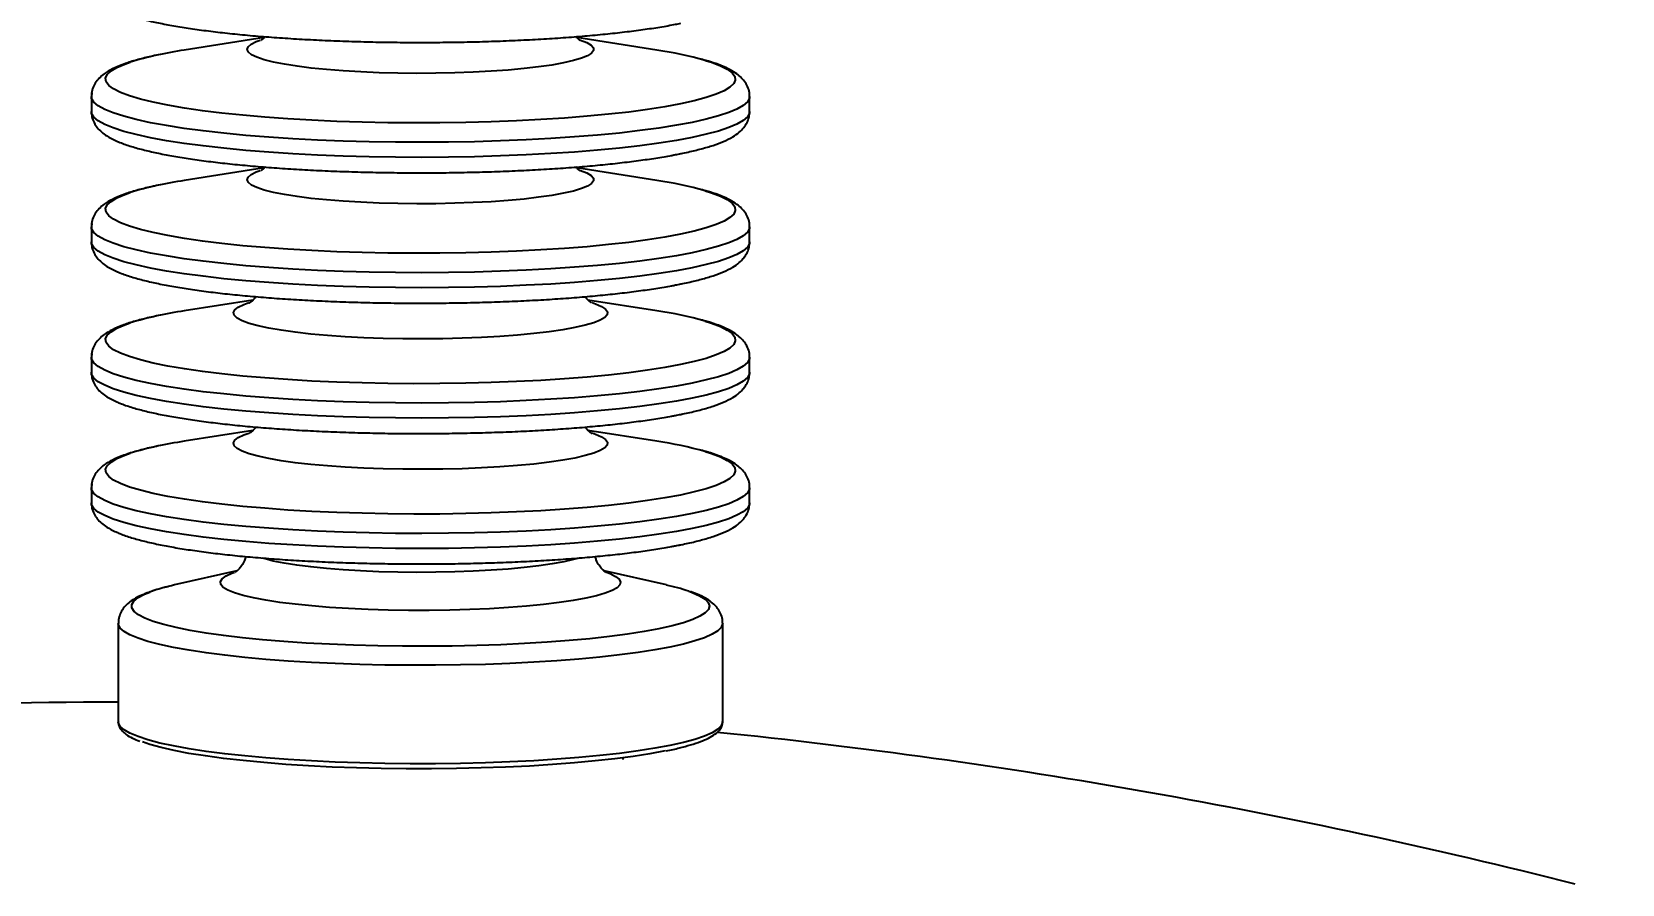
# Model space of a CAD drawing. Header units: millimetres. Extents: x 0 to 6631, y 0 to 4689.
# Drawn here: x 2548.2 to 2813.3, y 3558.3 to 3700.4 of the extents above; entities that cross this region are included whole.
import ezdxf

# ---------------------------------------------------------------- set-up
doc = ezdxf.new("R2010")
doc.units = ezdxf.units.MM
doc.header["$LTSCALE"] = 13
doc.layers.add('几何体', color=7, linetype='Continuous')
doc.layers.add('尺寸', color=3, linetype='Continuous')
doc.styles.add('SLDTEXTSTYLE0', font='hyswlongfangsong.ttf')
doc.dimstyles.new('SLDDIMSTYLE0', dxfattribs={"dimtxt": 50, "dimasz": 40.8, "dimexe": 0, "dimexo": 0.0625, "dimgap": 12.5, "dimtad": 2, "dimdec": 0, "dimrnd": 1e-09, "dimzin": 12, "dimdsep": 46, "dimtxsty": 'SLDTEXTSTYLE0', "dimsah": 1, "dimcen": 0.09, "dimadec": 0, "dimazin": 3, "dimtfac": 1, "dimtdec": 0, "dimtmove": 0, "dimatfit": 0, "dimfxl": 1, "dimfrac": 2, "dimtolj": 1, "dimtzin": 12, "dimarcsym": 0})

# ---------------------------------------------------------------- blocks, each defined once
blk = doc.blocks.new('*D28')
at = {"layer": 'Defpoints', "color": 0, "transparency": 16777216}
for p in [(2629.61, 3853.92), (3025.73, 3853.92), (2827.52, 2595.19)]:
    blk.add_point(p, dxfattribs=at)
at = {"layer": '尺寸', "color": 0, "lineweight": -2, "transparency": 16777216}
for p, q in [((2629.68, 3853.92), (3025.73, 3853.92)), ((3025.73, 2635.99), (3025.73, 3813.12)), ((2827.58, 2595.19), (3025.73, 2595.19))]:
    blk.add_line(p, q, dxfattribs=at)
at = {"layer": '尺寸', "color": 0, "transparency": 16777216}
for points in [[(3018.93, 3813.12), (3032.53, 3813.12), (3025.73, 3853.92)], [(3018.93, 2635.99), (3032.53, 2635.99), (3025.73, 2595.19)]]:
    blk.add_solid(points, dxfattribs=at)
at = {"layer": '尺寸', "color": 0, "transparency": 16777216, "insert": (3038.23, 3222.09), "char_height": 50, "attachment_point": 2, "rotation": 90, "style": 'SLDTEXTSTYLE0'}
blk.add_mtext('\\A1;1259', dxfattribs=at)

msp = doc.modelspace()

# ---------------------------------------------------------------- linework, layer by layer
at = {"layer": '几何体'}
for p, q in [((2586.99, 3699.48), (2573.64, 3697.37)), ((2652.4, 3697.37), (2639.07, 3699.48)), ((2558.23, 3690.23), (2558.19, 3689.64)), ((2558.16, 3689.64), (2558.16, 3687.14)), ((2667.89, 3687.14), (2667.89, 3689.64)), ((2654.79, 3679.82), (2656.53, 3680.15)), ((2586.99, 3677.75), (2573.64, 3675.64)), ((2652.4, 3675.64), (2639.07, 3677.75)), ((2558.16, 3667.91), (2558.16, 3665.4)), ((2558.23, 3668.5), (2558.19, 3667.91)), ((2667.89, 3665.4), (2667.89, 3667.91)), ((2654.79, 3658.09), (2656.53, 3658.42)), ((2640.95, 3655.72), (2640.84, 3655.82)), ((2585.09, 3655.72), (2573.64, 3653.91)), ((2652.4, 3653.91), (2640.94, 3655.72)), ((2558.16, 3646.18), (2558.16, 3643.67)), ((2558.23, 3646.77), (2558.19, 3646.18)), ((2667.89, 3643.67), (2667.89, 3646.18)), ((2654.79, 3636.36), (2656.53, 3636.68)), ((2585.09, 3633.99), (2573.64, 3632.18)), ((2640.95, 3633.99), (2640.84, 3634.09)), ((2652.4, 3632.18), (2640.94, 3633.99)), ((2558.16, 3624.45), (2558.16, 3621.94)), ((2558.23, 3625.03), (2558.19, 3624.45)), ((2667.89, 3621.94), (2667.89, 3624.45)), ((2654.79, 3614.62), (2656.53, 3614.95)), ((2582.43, 3610.57), (2572.02, 3608.22)), ((2654.02, 3608.22), (2643.62, 3610.57)), ((2562.65, 3601.84), (2562.65, 3585.43)), ((2562.68, 3602.27), (2562.69, 3601.83)), ((2663.4, 3585.43), (2663.4, 3601.84)), ((2646.83, 3579.11), (2646.84, 3579.46))]:
    msp.add_line(p, q, dxfattribs=at)
at = {"layer": '几何体', "flags": 128}
for points in [[(2636.87, 3695.24), (2634.93, 3694.89), (2632.72, 3694.57), (2630.28, 3694.29), (2627.63, 3694.04), (2624.79, 3693.84), (2621.82, 3693.68), (2618.74, 3693.57), (2615.59, 3693.51), (2612.41, 3693.49), (2609.24, 3693.53), (2606.11, 3693.61), (2603.06, 3693.74), (2600.14, 3693.91), (2597.38, 3694.13), (2594.8, 3694.39), (2592.44, 3694.69), (2590.34, 3695.02), (2588.51, 3695.38), (2586.97, 3695.77), (2585.76, 3696.18), (2584.87, 3696.61), (2584.33, 3697.04), (2584.13, 3697.49), (2584.29, 3697.93), (2584.79, 3698.37), (2585.64, 3698.79), (2586.3, 3699.04)], [(2639.52, 3699.11), (2639.72, 3699.05), (2640.77, 3698.63), (2641.49, 3698.2), (2641.86, 3697.76), (2641.88, 3697.32), (2641.55, 3696.88), (2640.87, 3696.44), (2639.86, 3696.02), (2638.52, 3695.62), (2636.87, 3695.24)], [(2660.49, 3695.66), (2661.53, 3695.34), (2663.02, 3694.77), (2664.17, 3694.19), (2664.97, 3693.59), (2665.42, 3692.99), (2665.5, 3692.39), (2665.23, 3691.79), (2664.61, 3691.19), (2663.63, 3690.6), (2662.3, 3690.02), (2660.64, 3689.47), (2658.65, 3688.93), (2656.35, 3688.42)], [(2656.35, 3688.42), (2653.75, 3687.93), (2650.88, 3687.48), (2647.75, 3687.06), (2644.38, 3686.68), (2640.8, 3686.34), (2637.02, 3686.05), (2633.08, 3685.79), (2629.01, 3685.58), (2624.83, 3685.42), (2620.56, 3685.31), (2616.25, 3685.25), (2611.91, 3685.24), (2607.58, 3685.28), (2603.29, 3685.36), (2599.06, 3685.5), (2594.93, 3685.68), (2590.92, 3685.92), (2587.06, 3686.19), (2583.39, 3686.51), (2579.91, 3686.87), (2576.66, 3687.27), (2573.66, 3687.71), (2570.92, 3688.18), (2568.48, 3688.68), (2566.34, 3689.2), (2564.51, 3689.75), (2563.02, 3690.32), (2561.87, 3690.9), (2561.07, 3691.49), (2560.63, 3692.09), (2560.54, 3692.7), (2560.81, 3693.3), (2561.44, 3693.9), (2562.42, 3694.49), (2563.74, 3695.06), (2564.65, 3695.38)], [(2658.31, 3685.33), (2655.67, 3684.84), (2652.75, 3684.38), (2649.58, 3683.95), (2646.17, 3683.56), (2642.54, 3683.21), (2638.72, 3682.9), (2634.74, 3682.63), (2630.62, 3682.41), (2626.38, 3682.24), (2622.05, 3682.11), (2617.67, 3682.04), (2613.25, 3682.01), (2608.84, 3682.03), (2604.45, 3682.1), (2600.12, 3682.22), (2595.87, 3682.39), (2591.73, 3682.61), (2587.73, 3682.87), (2583.9, 3683.17), (2580.25, 3683.52), (2576.81, 3683.91), (2573.61, 3684.33), (2570.67, 3684.79), (2568, 3685.28), (2565.62, 3685.8), (2563.55, 3686.34), (2561.81, 3686.91), (2560.39, 3687.49), (2559.31, 3688.09), (2558.59, 3688.69), (2558.21, 3689.3), (2558.16, 3689.64)], [(2667.89, 3689.64), (2667.85, 3689.37), (2667.51, 3688.76), (2666.82, 3688.15), (2665.78, 3687.55), (2664.4, 3686.97), (2662.69, 3686.4), (2660.65, 3685.85), (2658.31, 3685.33)], [(2658.31, 3682.83), (2655.67, 3682.33), (2652.75, 3681.87), (2649.58, 3681.44), (2646.17, 3681.05), (2642.54, 3680.7), (2638.72, 3680.39), (2634.74, 3680.13), (2630.62, 3679.9), (2626.38, 3679.73), (2622.05, 3679.61), (2617.67, 3679.53), (2613.25, 3679.5), (2608.84, 3679.52), (2604.45, 3679.6), (2600.12, 3679.72), (2595.87, 3679.88), (2591.73, 3680.1), (2587.73, 3680.36), (2583.9, 3680.67), (2580.25, 3681.01), (2576.81, 3681.4), (2573.61, 3681.82), (2570.67, 3682.28), (2568, 3682.77), (2565.62, 3683.29), (2563.55, 3683.83), (2561.81, 3684.4), (2560.39, 3684.98), (2559.31, 3685.58), (2558.59, 3686.18), (2558.21, 3686.8), (2558.16, 3687.14)], [(2667.89, 3687.14), (2667.85, 3686.86), (2667.51, 3686.25), (2666.82, 3685.64), (2665.78, 3685.04), (2664.4, 3684.46), (2662.69, 3683.89), (2660.65, 3683.35), (2658.31, 3682.83)], [(2636.87, 3673.51), (2634.93, 3673.16), (2632.72, 3672.84), (2630.28, 3672.55), (2627.63, 3672.31), (2624.79, 3672.11), (2621.82, 3671.95), (2618.74, 3671.84), (2615.59, 3671.77), (2612.41, 3671.76), (2609.24, 3671.79), (2606.11, 3671.88), (2603.06, 3672.01), (2600.14, 3672.18), (2597.38, 3672.4), (2594.8, 3672.66), (2592.44, 3672.96), (2590.34, 3673.29), (2588.51, 3673.65), (2586.97, 3674.04), (2585.76, 3674.45), (2584.87, 3674.88), (2584.33, 3675.31), (2584.13, 3675.75), (2584.29, 3676.2), (2584.79, 3676.63), (2585.64, 3677.06), (2586.3, 3677.31)], [(2639.52, 3677.38), (2639.72, 3677.32), (2640.77, 3676.9), (2641.49, 3676.47), (2641.86, 3676.03), (2641.88, 3675.58), (2641.55, 3675.14), (2640.87, 3674.71), (2639.86, 3674.29), (2638.52, 3673.89), (2636.87, 3673.51)], [(2656.35, 3666.69), (2653.75, 3666.2), (2650.88, 3665.75), (2647.75, 3665.33), (2644.38, 3664.95), (2640.8, 3664.61), (2637.02, 3664.31), (2633.08, 3664.06), (2629.01, 3663.85), (2624.83, 3663.69), (2620.56, 3663.58), (2616.25, 3663.52), (2611.91, 3663.51), (2607.58, 3663.54), (2603.29, 3663.63), (2599.06, 3663.77), (2594.93, 3663.95), (2590.92, 3664.18), (2587.06, 3664.46), (2583.39, 3664.78), (2579.91, 3665.14), (2576.66, 3665.54), (2573.66, 3665.98), (2570.92, 3666.45), (2568.48, 3666.95), (2566.34, 3667.47), (2564.51, 3668.02), (2563.02, 3668.59), (2561.87, 3669.17), (2561.07, 3669.76), (2560.63, 3670.36), (2560.54, 3670.97), (2560.81, 3671.57), (2561.44, 3672.17), (2562.42, 3672.75), (2563.74, 3673.33), (2564.65, 3673.65)], [(2660.49, 3673.93), (2661.53, 3673.6), (2663.02, 3673.04), (2664.17, 3672.45), (2664.97, 3671.86), (2665.42, 3671.26), (2665.5, 3670.66), (2665.23, 3670.05), (2664.61, 3669.46), (2663.63, 3668.87), (2662.3, 3668.29), (2660.64, 3667.73), (2658.65, 3667.2), (2656.35, 3666.69)], [(2658.31, 3663.6), (2655.67, 3663.11), (2652.75, 3662.65), (2649.58, 3662.22), (2646.17, 3661.83), (2642.54, 3661.48), (2638.72, 3661.17), (2634.74, 3660.9), (2630.62, 3660.68), (2626.38, 3660.51), (2622.05, 3660.38), (2617.67, 3660.3), (2613.25, 3660.28), (2608.84, 3660.3), (2604.45, 3660.37), (2600.12, 3660.49), (2595.87, 3660.66), (2591.73, 3660.87), (2587.73, 3661.14), (2583.9, 3661.44), (2580.25, 3661.79), (2576.81, 3662.18), (2573.61, 3662.6), (2570.67, 3663.06), (2568, 3663.55), (2565.62, 3664.07), (2563.55, 3664.61), (2561.81, 3665.17), (2560.39, 3665.76), (2559.31, 3666.35), (2558.59, 3666.96), (2558.21, 3667.57), (2558.16, 3667.91)], [(2667.89, 3667.91), (2667.85, 3667.64), (2667.51, 3667.02), (2666.82, 3666.42), (2665.78, 3665.82), (2664.4, 3665.23), (2662.69, 3664.67), (2660.65, 3664.12), (2658.31, 3663.6)], [(2658.31, 3661.09), (2655.67, 3660.6), (2652.75, 3660.14), (2649.58, 3659.71), (2646.17, 3659.32), (2642.54, 3658.97), (2638.72, 3658.66), (2634.74, 3658.39), (2630.62, 3658.17), (2626.38, 3658), (2622.05, 3657.87), (2617.67, 3657.8), (2613.25, 3657.77), (2608.84, 3657.79), (2604.45, 3657.86), (2600.12, 3657.98), (2595.87, 3658.15), (2591.73, 3658.37), (2587.73, 3658.63), (2583.9, 3658.93), (2580.25, 3659.28), (2576.81, 3659.67), (2573.61, 3660.09), (2570.67, 3660.55), (2568, 3661.04), (2565.62, 3661.56), (2563.55, 3662.1), (2561.81, 3662.67), (2560.39, 3663.25), (2559.31, 3663.85), (2558.59, 3664.45), (2558.21, 3665.07), (2558.16, 3665.4)], [(2667.89, 3665.4), (2667.85, 3665.13), (2667.51, 3664.52), (2666.82, 3663.91), (2665.78, 3663.31), (2664.4, 3662.73), (2662.69, 3662.16), (2660.65, 3661.62), (2658.31, 3661.09)], [(2638.75, 3651.12), (2636.74, 3650.75), (2634.45, 3650.41), (2631.92, 3650.12), (2629.18, 3649.86), (2626.26, 3649.64), (2623.18, 3649.46), (2619.99, 3649.34), (2616.72, 3649.26), (2613.41, 3649.23), (2610.09, 3649.25), (2606.81, 3649.31), (2603.6, 3649.43), (2600.49, 3649.59), (2597.53, 3649.8), (2594.74, 3650.05), (2592.16, 3650.34), (2589.82, 3650.67), (2587.74, 3651.03), (2585.94, 3651.42), (2584.45, 3651.83), (2583.29, 3652.26), (2582.46, 3652.71), (2581.98, 3653.17), (2581.85, 3653.63), (2582.07, 3654.09), (2582.65, 3654.54), (2583.57, 3654.99), (2584.4, 3655.28)], [(2641.63, 3655.29), (2642.22, 3655.09), (2643.21, 3654.65), (2643.87, 3654.2), (2644.17, 3653.74), (2644.13, 3653.27), (2643.73, 3652.81), (2642.98, 3652.36), (2641.89, 3651.93), (2640.48, 3651.51), (2638.75, 3651.12)], [(2656.35, 3644.95), (2653.75, 3644.47), (2650.88, 3644.02), (2647.75, 3643.6), (2644.38, 3643.22), (2640.8, 3642.88), (2637.02, 3642.58), (2633.08, 3642.33), (2629.01, 3642.12), (2624.83, 3641.96), (2620.56, 3641.85), (2616.25, 3641.79), (2611.91, 3641.77), (2607.58, 3641.81), (2603.29, 3641.9), (2599.06, 3642.04), (2594.93, 3642.22), (2590.92, 3642.45), (2587.06, 3642.73), (2583.39, 3643.05), (2579.91, 3643.41), (2576.66, 3643.81), (2573.66, 3644.25), (2570.92, 3644.71), (2568.48, 3645.21), (2566.34, 3645.74), (2564.51, 3646.29), (2563.02, 3646.85), (2561.87, 3647.44), (2561.07, 3648.03), (2560.63, 3648.63), (2560.54, 3649.23), (2560.81, 3649.84), (2561.44, 3650.43), (2562.42, 3651.02), (2563.74, 3651.6), (2564.65, 3651.91)], [(2660.49, 3652.2), (2661.53, 3651.87), (2663.02, 3651.3), (2664.17, 3650.72), (2664.97, 3650.13), (2665.42, 3649.53), (2665.5, 3648.92), (2665.23, 3648.32), (2664.61, 3647.72), (2663.63, 3647.14), (2662.3, 3646.56), (2660.64, 3646), (2658.65, 3645.47), (2656.35, 3644.95)], [(2658.31, 3641.87), (2655.67, 3641.38), (2652.75, 3640.91), (2649.58, 3640.49), (2646.17, 3640.09), (2642.54, 3639.74), (2638.72, 3639.43), (2634.74, 3639.17), (2630.62, 3638.95), (2626.38, 3638.77), (2622.05, 3638.65), (2617.67, 3638.57), (2613.25, 3638.54), (2608.84, 3638.57), (2604.45, 3638.64), (2600.12, 3638.76), (2595.87, 3638.93), (2591.73, 3639.14), (2587.73, 3639.4), (2583.9, 3639.71), (2580.25, 3640.06), (2576.81, 3640.44), (2573.61, 3640.87), (2570.67, 3641.33), (2568, 3641.82), (2565.62, 3642.33), (2563.55, 3642.88), (2561.81, 3643.44), (2560.39, 3644.02), (2559.31, 3644.62), (2558.59, 3645.23), (2558.21, 3645.84), (2558.16, 3646.18)], [(2667.89, 3646.17), (2667.85, 3645.9), (2667.51, 3645.29), (2666.82, 3644.68), (2665.78, 3644.09), (2664.4, 3643.5), (2662.69, 3642.94), (2660.65, 3642.39), (2658.31, 3641.87)], [(2658.31, 3639.36), (2655.67, 3638.87), (2652.75, 3638.41), (2649.58, 3637.98), (2646.17, 3637.59), (2642.54, 3637.24), (2638.72, 3636.93), (2634.74, 3636.66), (2630.62, 3636.44), (2626.38, 3636.27), (2622.05, 3636.14), (2617.67, 3636.06), (2613.25, 3636.04), (2608.84, 3636.06), (2604.45, 3636.13), (2600.12, 3636.25), (2595.87, 3636.42), (2591.73, 3636.64), (2587.73, 3636.9), (2583.9, 3637.2), (2580.25, 3637.55), (2576.81, 3637.94), (2573.61, 3638.36), (2570.67, 3638.82), (2568, 3639.31), (2565.62, 3639.83), (2563.55, 3640.37), (2561.81, 3640.93), (2560.39, 3641.52), (2559.31, 3642.11), (2558.59, 3642.72), (2558.21, 3643.33), (2558.16, 3643.67)], [(2667.89, 3643.67), (2667.85, 3643.4), (2667.51, 3642.78), (2666.82, 3642.18), (2665.78, 3641.58), (2664.4, 3641), (2662.69, 3640.43), (2660.65, 3639.88), (2658.31, 3639.36)], [(2638.75, 3629.38), (2636.74, 3629.02), (2634.45, 3628.68), (2631.92, 3628.38), (2629.18, 3628.12), (2626.26, 3627.9), (2623.18, 3627.73), (2619.99, 3627.6), (2616.72, 3627.53), (2613.41, 3627.5), (2610.09, 3627.51), (2606.81, 3627.58), (2603.6, 3627.7), (2600.49, 3627.86), (2597.53, 3628.07), (2594.74, 3628.32), (2592.16, 3628.61), (2589.82, 3628.94), (2587.74, 3629.3), (2585.94, 3629.68), (2584.45, 3630.1), (2583.29, 3630.53), (2582.46, 3630.98), (2581.98, 3631.43), (2581.85, 3631.9), (2582.07, 3632.36), (2582.65, 3632.81), (2583.57, 3633.25), (2584.4, 3633.55)], [(2641.63, 3633.56), (2642.22, 3633.36), (2643.21, 3632.92), (2643.87, 3632.46), (2644.17, 3632), (2644.13, 3631.54), (2643.73, 3631.08), (2642.98, 3630.63), (2641.89, 3630.2), (2640.48, 3629.78), (2638.75, 3629.38)], [(2656.35, 3623.22), (2653.75, 3622.74), (2650.88, 3622.29), (2647.75, 3621.87), (2644.38, 3621.49), (2640.8, 3621.15), (2637.02, 3620.85), (2633.08, 3620.59), (2629.01, 3620.39), (2624.83, 3620.23), (2620.56, 3620.12), (2616.25, 3620.05), (2611.91, 3620.04), (2607.58, 3620.08), (2603.29, 3620.17), (2599.06, 3620.3), (2594.93, 3620.49), (2590.92, 3620.72), (2587.06, 3621), (2583.39, 3621.32), (2579.91, 3621.68), (2576.66, 3622.08), (2573.66, 3622.51), (2570.92, 3622.98), (2568.48, 3623.48), (2566.34, 3624.01), (2564.51, 3624.55), (2563.02, 3625.12), (2561.87, 3625.7), (2561.07, 3626.3), (2560.63, 3626.9), (2560.54, 3627.5), (2560.81, 3628.1), (2561.44, 3628.7), (2562.42, 3629.29), (2563.74, 3629.86), (2564.65, 3630.18)], [(2660.49, 3630.47), (2661.53, 3630.14), (2663.02, 3629.57), (2664.17, 3628.99), (2664.97, 3628.4), (2665.42, 3627.79), (2665.5, 3627.19), (2665.23, 3626.59), (2664.61, 3625.99), (2663.63, 3625.4), (2662.3, 3624.83), (2660.64, 3624.27), (2658.65, 3623.73), (2656.35, 3623.22)], [(2658.31, 3620.14), (2655.67, 3619.64), (2652.75, 3619.18), (2649.58, 3618.75), (2646.17, 3618.36), (2642.54, 3618.01), (2638.72, 3617.7), (2634.74, 3617.44), (2630.62, 3617.22), (2626.38, 3617.04), (2622.05, 3616.92), (2617.67, 3616.84), (2613.25, 3616.81), (2608.84, 3616.83), (2604.45, 3616.91), (2600.12, 3617.03), (2595.87, 3617.19), (2591.73, 3617.41), (2587.73, 3617.67), (2583.9, 3617.98), (2580.25, 3618.32), (2576.81, 3618.71), (2573.61, 3619.13), (2570.67, 3619.59), (2568, 3620.08), (2565.62, 3620.6), (2563.55, 3621.14), (2561.81, 3621.71), (2560.39, 3622.29), (2559.31, 3622.89), (2558.59, 3623.49), (2558.21, 3624.11), (2558.16, 3624.45)], [(2667.89, 3624.44), (2667.85, 3624.17), (2667.51, 3623.56), (2666.82, 3622.95), (2665.78, 3622.35), (2664.4, 3621.77), (2662.69, 3621.2), (2660.65, 3620.66), (2658.31, 3620.14)], [(2658.31, 3617.63), (2655.67, 3617.14), (2652.75, 3616.67), (2649.58, 3616.25), (2646.17, 3615.86), (2642.54, 3615.5), (2638.72, 3615.19), (2634.74, 3614.93), (2630.62, 3614.71), (2626.38, 3614.53), (2622.05, 3614.41), (2617.67, 3614.33), (2613.25, 3614.3), (2608.84, 3614.33), (2604.45, 3614.4), (2600.12, 3614.52), (2595.87, 3614.69), (2591.73, 3614.9), (2587.73, 3615.16), (2583.9, 3615.47), (2580.25, 3615.82), (2576.81, 3616.2), (2573.61, 3616.63), (2570.67, 3617.09), (2568, 3617.58), (2565.62, 3618.09), (2563.55, 3618.64), (2561.81, 3619.2), (2560.39, 3619.78), (2559.31, 3620.38), (2558.59, 3620.99), (2558.21, 3621.6), (2558.16, 3621.94)], [(2667.89, 3621.94), (2667.85, 3621.67), (2667.51, 3621.05), (2666.82, 3620.44), (2665.78, 3619.85), (2664.4, 3619.26), (2662.69, 3618.7), (2660.65, 3618.15), (2658.31, 3617.63)], [(2636.9, 3612.08), (2634.96, 3611.73), (2632.75, 3611.41), (2630.3, 3611.12), (2627.65, 3610.88), (2624.81, 3610.67), (2621.83, 3610.52), (2618.75, 3610.4), (2615.59, 3610.34), (2612.41, 3610.33), (2609.23, 3610.36), (2606.1, 3610.44), (2603.05, 3610.57), (2600.12, 3610.75), (2597.35, 3610.97), (2594.77, 3611.23), (2592.42, 3611.53), (2590.31, 3611.86), (2588.47, 3612.22), (2586.94, 3612.61), (2586.62, 3612.71)], [(2639.45, 3612.71), (2638.55, 3612.46), (2636.9, 3612.08)], [(2640.56, 3606), (2638.48, 3605.62), (2636.13, 3605.28), (2633.53, 3604.96), (2630.71, 3604.69), (2627.71, 3604.46), (2624.55, 3604.27), (2621.27, 3604.13), (2617.9, 3604.03), (2614.48, 3603.99), (2611.05, 3603.99), (2607.64, 3604.04), (2604.28, 3604.15), (2601.01, 3604.29), (2597.88, 3604.49), (2594.9, 3604.73), (2592.12, 3605.01), (2589.55, 3605.33), (2587.24, 3605.68), (2585.2, 3606.06), (2583.45, 3606.48), (2582.02, 3606.91), (2580.92, 3607.36), (2580.15, 3607.83), (2579.74, 3608.3), (2579.68, 3608.78), (2579.97, 3609.26), (2580.61, 3609.73), (2581.59, 3610.19), (2581.98, 3610.33)], [(2644.01, 3610.35), (2644.62, 3610.12), (2645.55, 3609.66), (2646.14, 3609.19), (2646.38, 3608.71), (2646.27, 3608.23), (2645.8, 3607.76), (2644.99, 3607.29), (2643.83, 3606.84), (2642.35, 3606.41), (2640.56, 3606)], [(2652.77, 3600.92), (2650.29, 3600.46), (2647.53, 3600.03), (2644.51, 3599.63), (2641.26, 3599.27), (2637.8, 3598.95), (2634.16, 3598.68), (2630.36, 3598.45), (2626.44, 3598.26), (2622.41, 3598.13), (2618.32, 3598.04), (2614.18, 3598), (2610.04, 3598.01), (2605.92, 3598.07), (2601.85, 3598.18), (2597.86, 3598.34), (2593.99, 3598.54), (2590.26, 3598.79), (2586.7, 3599.09), (2583.33, 3599.42), (2580.18, 3599.8), (2577.27, 3600.21), (2574.63, 3600.66), (2572.27, 3601.13), (2570.22, 3601.63), (2568.48, 3602.15), (2567.07, 3602.7), (2566, 3603.25), (2565.28, 3603.82), (2564.91, 3604.4), (2564.9, 3604.97), (2565.25, 3605.55), (2565.95, 3606.12), (2567, 3606.67), (2567.89, 3607.04)], [(2657.76, 3607.18), (2658.31, 3606.98), (2659.55, 3606.43), (2660.45, 3605.87), (2660.99, 3605.29), (2661.18, 3604.72), (2661.01, 3604.14), (2660.49, 3603.57), (2659.61, 3603.01), (2658.4, 3602.46), (2656.84, 3601.92), (2654.96, 3601.41), (2652.77, 3600.92)], [(2654.6, 3597.88), (2652.08, 3597.41), (2649.28, 3596.97), (2646.22, 3596.57), (2642.94, 3596.2), (2639.44, 3595.87), (2635.76, 3595.58), (2631.92, 3595.34), (2627.94, 3595.14), (2623.86, 3594.99), (2619.71, 3594.89), (2615.51, 3594.84), (2611.29, 3594.83), (2607.08, 3594.88), (2602.92, 3594.97), (2598.82, 3595.11), (2594.83, 3595.3), (2590.96, 3595.54), (2587.25, 3595.81), (2583.72, 3596.14), (2580.39, 3596.5), (2577.29, 3596.9), (2574.45, 3597.33), (2571.87, 3597.79), (2569.58, 3598.29), (2567.6, 3598.81), (2565.94, 3599.35), (2564.6, 3599.9), (2563.61, 3600.47), (2562.96, 3601.05), (2562.67, 3601.64), (2562.65, 3601.83)], [(2663.4, 3601.84), (2663.39, 3601.74), (2663.16, 3601.16), (2662.57, 3600.58), (2661.64, 3600), (2660.37, 3599.44), (2658.76, 3598.9), (2656.84, 3598.38), (2654.6, 3597.88)], [(2654.6, 3581.47), (2652.08, 3581), (2649.28, 3580.56), (2646.22, 3580.16), (2642.94, 3579.79), (2639.44, 3579.46), (2635.76, 3579.17), (2631.92, 3578.93), (2627.94, 3578.73), (2623.86, 3578.58), (2619.71, 3578.48), (2615.51, 3578.43), (2611.29, 3578.42), (2607.08, 3578.47), (2602.92, 3578.56), (2598.82, 3578.7), (2594.83, 3578.89), (2590.96, 3579.13), (2587.25, 3579.41), (2583.72, 3579.73), (2580.39, 3580.09), (2577.29, 3580.49), (2574.45, 3580.92), (2571.87, 3581.39), (2569.58, 3581.88), (2567.6, 3582.4), (2565.94, 3582.94), (2564.6, 3583.5), (2563.61, 3584.07), (2562.96, 3584.65), (2562.67, 3585.23), (2562.65, 3585.43)], [(2663.4, 3585.43), (2663.39, 3585.34), (2663.16, 3584.75), (2662.57, 3584.17), (2661.64, 3583.6), (2660.37, 3583.04), (2658.76, 3582.49), (2656.84, 3581.97), (2654.6, 3581.47)], [(2653.78, 3580.56), (2651.27, 3580.1), (2648.48, 3579.66), (2645.44, 3579.26), (2642.16, 3578.9), (2638.68, 3578.57), (2635.01, 3578.29), (2631.18, 3578.05), (2627.22, 3577.86), (2623.16, 3577.72), (2619.02, 3577.62), (2614.84, 3577.58), (2610.65, 3577.58), (2606.48, 3577.63), (2602.35, 3577.73), (2598.3, 3577.88), (2594.36, 3578.08), (2590.55, 3578.32), (2586.9, 3578.61), (2583.44, 3578.94), (2580.19, 3579.31), (2577.18, 3579.72), (2574.43, 3580.16), (2571.96, 3580.63), (2569.78, 3581.13), (2567.91, 3581.65), (2566.67, 3582.07)]]:
    msp.add_lwpolyline(points, dxfattribs=at)
at = {"layer": '几何体'}
for centre, radius, start, end in [((2582.31, 3636.97), 61.02, 98.1716, 106.8305), ((2643.29, 3634.32), 63.71, 74.334, 81.7719), ((2582.31, 3615.24), 61.02, 98.1716, 106.8305), ((2643.29, 3612.59), 63.71, 74.334, 81.7719), ((2582.31, 3593.5), 61.02, 98.1716, 106.8305), ((2643.29, 3590.86), 63.71, 74.334, 81.7719), ((2582.31, 3571.77), 61.02, 98.1716, 106.8305), ((2643.29, 3569.13), 63.71, 74.334, 81.7719), ((2578.43, 3577.89), 31, 101.9364, 109.8804), ((2646.44, 3573.58), 35.45, 71.3918, 77.6537), ((2563.02, 2604.54), 984.15, 90.02188, 95.40553), ((2563.02, 2604.54), 984.15, 75.73634, 84.20107)]:
    msp.add_arc(centre, radius, start, end, dxfattribs=at)
for points, knots in [([(2558.19, 3708.87), (2558.19, 3708.58), (2558.21, 3707.91), (2558.59, 3706.98), (2559.15, 3706.13), (2559.88, 3705.4), (2560.83, 3704.71), (2562.12, 3704.03), (2563.8, 3703.36), (2565.84, 3702.73), (2568.09, 3702.17), (2570.55, 3701.66), (2573.22, 3701.19), (2576.11, 3700.77), (2579.19, 3700.37), (2582.47, 3700.02), (2585.91, 3699.7), (2589.52, 3699.43), (2593.25, 3699.19), (2597.1, 3699), (2601.05, 3698.84), (2605.06, 3698.73), (2609.12, 3698.67), (2613.2, 3698.65), (2617.28, 3698.67), (2621.34, 3698.74), (2625.35, 3698.85), (2629.28, 3699.01), (2633.12, 3699.21), (2636.84, 3699.45), (2640.42, 3699.73), (2643.85, 3700.05), (2647.09, 3700.4), (2650.14, 3700.79), (2652.98, 3701.22), (2655.04, 3701.58), (2656.14, 3701.8), (2656.43, 3701.86)], [0, 0, 0, 0, 0.013332, 0.030336, 0.047796, 0.067182, 0.090463, 0.120141, 0.155738, 0.190073, 0.222766, 0.25458, 0.285905, 0.316933, 0.347771, 0.378481, 0.409101, 0.439658, 0.470168, 0.500645, 0.531098, 0.561534, 0.591958, 0.622376, 0.652792, 0.68321, 0.713633, 0.744066, 0.774514, 0.804983, 0.835482, 0.86602, 0.896612, 0.927276, 0.958042, 0.988952, 1, 1, 1, 1]), ([(2587.07, 3699.57), (2587.06, 3699.56), (2586.92, 3699.36), (2586.67, 3699.18), (2586.44, 3699), (2586.43, 3699), (2586.43, 3699)], [0, 0, 0, 0, 0.015623, 0.356062, 0.709736, 1, 1, 1, 1]), ([(2639.63, 3698.99), (2639.63, 3698.99), (2639.67, 3698.98), (2639.55, 3699.04), (2639.3, 3699.21), (2639.05, 3699.5), (2638.94, 3699.62)], [0, 0, 0, 0, 0.002873, 0.389734, 0.742605, 1, 1, 1, 1]), ([(2569.61, 3696.65), (2569.2, 3696.57), (2567.98, 3696.31), (2566.17, 3695.86), (2564.66, 3695.44), (2563.96, 3695.17), (2563.82, 3695.12)], [0, 0, 0, 0, 0.183258, 0.541868, 0.904935, 1, 1, 1, 1]), ([(2661.75, 3695.28), (2661.25, 3695.45), (2660.68, 3695.65), (2659.97, 3695.82), (2659.89, 3695.84)], [0, 0, 0, 0, 0.890709, 1, 1, 1, 1]), ([(2667.85, 3689.62), (2667.86, 3689.74), (2667.91, 3690.23), (2667.66, 3691.08), (2667.19, 3692), (2666.53, 3692.78), (2665.7, 3693.48), (2664.59, 3694.16), (2663.14, 3694.81), (2661.83, 3695.29), (2660.95, 3695.54), (2660.75, 3695.59)], [0, 0, 0, 0, 0.030845, 0.126235, 0.221146, 0.322663, 0.440192, 0.586649, 0.772288, 0.948625, 1, 1, 1, 1]), ([(2564.41, 3695.32), (2564.03, 3695.19), (2563.01, 3694.86), (2561.66, 3694.27), (2560.42, 3693.55), (2559.49, 3692.77), (2558.81, 3691.94), (2558.36, 3690.99), (2558.13, 3690.18), (2558.18, 3689.74), (2558.19, 3689.65)], [0, 0, 0, 0, 0.119525, 0.322603, 0.515966, 0.654059, 0.770099, 0.874863, 0.974764, 1, 1, 1, 1]), ([(2558.19, 3687.14), (2558.19, 3686.85), (2558.21, 3686.18), (2558.59, 3685.24), (2559.15, 3684.4), (2559.88, 3683.67), (2560.83, 3682.98), (2562.12, 3682.3), (2563.8, 3681.63), (2565.84, 3681), (2568.09, 3680.44), (2570.55, 3679.93), (2573.22, 3679.46), (2576.11, 3679.03), (2579.19, 3678.64), (2582.47, 3678.29), (2585.91, 3677.97), (2589.52, 3677.69), (2593.25, 3677.46), (2597.1, 3677.26), (2601.05, 3677.11), (2605.06, 3677), (2609.12, 3676.94), (2613.2, 3676.92), (2617.28, 3676.94), (2621.34, 3677.01), (2625.35, 3677.12), (2629.28, 3677.28), (2633.12, 3677.48), (2636.84, 3677.72), (2640.42, 3677.99), (2643.85, 3678.31), (2647.09, 3678.67), (2650.14, 3679.06), (2652.98, 3679.49), (2655.04, 3679.85), (2656.14, 3680.07), (2656.43, 3680.13)], [0, 0, 0, 0, 0.013332, 0.030336, 0.047796, 0.067182, 0.090463, 0.120141, 0.155738, 0.190073, 0.222766, 0.25458, 0.285905, 0.316933, 0.347771, 0.378481, 0.409101, 0.439658, 0.470168, 0.500645, 0.531098, 0.561534, 0.591958, 0.622376, 0.652792, 0.68321, 0.713633, 0.744066, 0.774514, 0.804983, 0.835482, 0.86602, 0.896612, 0.927276, 0.958042, 0.988952, 1, 1, 1, 1]), ([(2656.43, 3680.13), (2656.84, 3680.21), (2658.06, 3680.47), (2659.89, 3680.92), (2661.85, 3681.5), (2663.59, 3682.15), (2665, 3682.84), (2666.09, 3683.59), (2666.89, 3684.38), (2667.47, 3685.26), (2667.84, 3686.2), (2667.85, 3686.84), (2667.85, 3687.12)], [0, 0, 0, 0, 0.066611, 0.196958, 0.328926, 0.464416, 0.606275, 0.717898, 0.803621, 0.878544, 0.947976, 1, 1, 1, 1]), ([(2667.81, 3686.55), (2667.84, 3686.66), (2667.9, 3686.85), (2667.87, 3687.06), (2667.86, 3687.15)], [0, 0, 0, 0, 0.533032, 1, 1, 1, 1]), ([(2587.11, 3677.89), (2587.09, 3677.86), (2586.93, 3677.64), (2586.67, 3677.44), (2586.44, 3677.27), (2586.43, 3677.27), (2586.43, 3677.27)], [0, 0, 0, 0, 0.044916, 0.375224, 0.718373, 1, 1, 1, 1]), ([(2639.63, 3677.26), (2639.63, 3677.26), (2639.67, 3677.24), (2639.55, 3677.31), (2639.3, 3677.48), (2639.05, 3677.77), (2638.94, 3677.89)], [0, 0, 0, 0, 0.002873, 0.389734, 0.742605, 1, 1, 1, 1]), ([(2569.61, 3674.92), (2569.2, 3674.83), (2567.98, 3674.58), (2566.17, 3674.13), (2564.66, 3673.71), (2563.96, 3673.44), (2563.82, 3673.38)], [0, 0, 0, 0, 0.183258, 0.541868, 0.904935, 1, 1, 1, 1]), ([(2564.41, 3673.58), (2564.03, 3673.46), (2563.01, 3673.13), (2561.66, 3672.53), (2560.42, 3671.81), (2559.49, 3671.03), (2558.81, 3670.21), (2558.36, 3669.26), (2558.13, 3668.45), (2558.18, 3668), (2558.19, 3667.91)], [0, 0, 0, 0, 0.119525, 0.322603, 0.515966, 0.654059, 0.770099, 0.874863, 0.974764, 1, 1, 1, 1]), ([(2661.75, 3673.55), (2661.25, 3673.72), (2660.68, 3673.91), (2659.97, 3674.09), (2659.89, 3674.11)], [0, 0, 0, 0, 0.890709, 1, 1, 1, 1]), ([(2667.85, 3667.89), (2667.86, 3668.01), (2667.91, 3668.5), (2667.66, 3669.35), (2667.19, 3670.27), (2666.53, 3671.05), (2665.7, 3671.74), (2664.59, 3672.43), (2663.14, 3673.08), (2661.83, 3673.56), (2660.95, 3673.8), (2660.75, 3673.86)], [0, 0, 0, 0, 0.030845, 0.126235, 0.221146, 0.322663, 0.440192, 0.586649, 0.772288, 0.948625, 1, 1, 1, 1]), ([(2558.19, 3665.41), (2558.19, 3665.11), (2558.21, 3664.45), (2558.59, 3663.51), (2559.15, 3662.67), (2559.88, 3661.94), (2560.83, 3661.25), (2562.12, 3660.56), (2563.8, 3659.9), (2565.84, 3659.27), (2568.09, 3658.71), (2570.55, 3658.2), (2573.22, 3657.73), (2576.11, 3657.3), (2579.19, 3656.91), (2582.47, 3656.55), (2585.91, 3656.24), (2589.52, 3655.96), (2593.25, 3655.72), (2597.1, 3655.53), (2601.05, 3655.38), (2605.06, 3655.27), (2609.12, 3655.21), (2613.2, 3655.19), (2617.28, 3655.21), (2621.34, 3655.28), (2625.35, 3655.39), (2629.28, 3655.55), (2633.12, 3655.74), (2636.84, 3655.98), (2640.42, 3656.26), (2643.85, 3656.58), (2647.09, 3656.94), (2650.14, 3657.33), (2652.98, 3657.76), (2655.04, 3658.12), (2656.14, 3658.34), (2656.43, 3658.4)], [0, 0, 0, 0, 0.013332, 0.030336, 0.047796, 0.067182, 0.090463, 0.120141, 0.155738, 0.190073, 0.222766, 0.25458, 0.285905, 0.316933, 0.347771, 0.378481, 0.409101, 0.439658, 0.470168, 0.500645, 0.531098, 0.561534, 0.591958, 0.622376, 0.652792, 0.68321, 0.713633, 0.744066, 0.774514, 0.804983, 0.835482, 0.86602, 0.896612, 0.927276, 0.958042, 0.988952, 1, 1, 1, 1]), ([(2656.43, 3658.4), (2656.84, 3658.48), (2658.06, 3658.74), (2659.89, 3659.19), (2661.85, 3659.76), (2663.59, 3660.41), (2665, 3661.11), (2666.09, 3661.86), (2666.89, 3662.65), (2667.47, 3663.53), (2667.84, 3664.46), (2667.85, 3665.11), (2667.85, 3665.38)], [0, 0, 0, 0, 0.066611, 0.196958, 0.328926, 0.464416, 0.606275, 0.717898, 0.803621, 0.878544, 0.947976, 1, 1, 1, 1]), ([(2667.81, 3664.82), (2667.84, 3664.92), (2667.9, 3665.12), (2667.87, 3665.32), (2667.86, 3665.42)], [0, 0, 0, 0, 0.533032, 1, 1, 1, 1]), ([(2585.57, 3656.28), (2585.49, 3656.16), (2585.24, 3655.82), (2584.87, 3655.5), (2584.57, 3655.27), (2584.45, 3655.21), (2584.48, 3655.22), (2584.48, 3655.23)], [0, 0, 0, 0, 0.13497, 0.393836, 0.659441, 0.94409, 1, 1, 1, 1]), ([(2641.55, 3655.23), (2641.55, 3655.23), (2641.56, 3655.23), (2641.34, 3655.37), (2640.95, 3655.67), (2640.62, 3656.08), (2640.46, 3656.27)], [0, 0, 0, 0, 0.190068, 0.474017, 0.741555, 1, 1, 1, 1]), ([(2569.61, 3653.19), (2569.2, 3653.1), (2567.98, 3652.85), (2566.17, 3652.4), (2564.66, 3651.97), (2563.96, 3651.71), (2563.82, 3651.65)], [0, 0, 0, 0, 0.1832576, 0.5418678, 0.9049346, 1, 1, 1, 1]), ([(2564.41, 3651.85), (2564.03, 3651.73), (2563.01, 3651.4), (2561.66, 3650.8), (2560.42, 3650.08), (2559.49, 3649.3), (2558.81, 3648.48), (2558.36, 3647.53), (2558.13, 3646.72), (2558.18, 3646.27), (2558.19, 3646.18)], [0, 0, 0, 0, 0.119525, 0.322603, 0.515966, 0.654059, 0.770099, 0.874863, 0.974764, 1, 1, 1, 1]), ([(2661.75, 3651.81), (2661.25, 3651.99), (2660.68, 3652.18), (2659.97, 3652.36), (2659.89, 3652.38)], [0, 0, 0, 0, 0.890709, 1, 1, 1, 1]), ([(2667.85, 3646.16), (2667.86, 3646.28), (2667.91, 3646.77), (2667.66, 3647.61), (2667.19, 3648.54), (2666.53, 3649.31), (2665.7, 3650.01), (2664.59, 3650.7), (2663.14, 3651.35), (2661.83, 3651.83), (2660.95, 3652.07), (2660.75, 3652.13)], [0, 0, 0, 0, 0.030845, 0.126235, 0.221146, 0.322663, 0.440192, 0.586649, 0.772288, 0.948625, 1, 1, 1, 1]), ([(2558.19, 3643.67), (2558.19, 3643.38), (2558.21, 3642.72), (2558.59, 3641.78), (2559.15, 3640.93), (2559.88, 3640.2), (2560.83, 3639.52), (2562.12, 3638.83), (2563.8, 3638.16), (2565.84, 3637.54), (2568.09, 3636.97), (2570.55, 3636.47), (2573.22, 3636), (2576.11, 3635.57), (2579.19, 3635.18), (2582.47, 3634.82), (2585.91, 3634.51), (2589.52, 3634.23), (2593.25, 3633.99), (2597.1, 3633.8), (2601.05, 3633.65), (2605.06, 3633.54), (2609.12, 3633.47), (2613.2, 3633.45), (2617.28, 3633.48), (2621.34, 3633.55), (2625.35, 3633.66), (2629.28, 3633.81), (2633.12, 3634.01), (2636.84, 3634.25), (2640.42, 3634.53), (2643.85, 3634.85), (2647.09, 3635.2), (2650.14, 3635.6), (2652.98, 3636.02), (2655.04, 3636.39), (2656.14, 3636.61), (2656.43, 3636.66)], [0, 0, 0, 0, 0.013332, 0.030336, 0.047796, 0.067182, 0.090463, 0.120141, 0.155738, 0.190073, 0.222766, 0.25458, 0.285905, 0.316933, 0.347771, 0.378481, 0.409101, 0.439658, 0.470168, 0.500645, 0.531098, 0.561534, 0.591958, 0.622376, 0.652792, 0.68321, 0.713633, 0.744066, 0.774514, 0.804983, 0.835482, 0.86602, 0.896612, 0.927276, 0.958042, 0.988952, 1, 1, 1, 1]), ([(2656.43, 3636.66), (2656.84, 3636.75), (2658.06, 3637), (2659.89, 3637.45), (2661.85, 3638.03), (2663.59, 3638.68), (2665, 3639.38), (2666.09, 3640.13), (2666.89, 3640.92), (2667.47, 3641.8), (2667.84, 3642.73), (2667.85, 3643.37), (2667.85, 3643.65)], [0, 0, 0, 0, 0.066611, 0.196958, 0.328926, 0.464416, 0.606275, 0.717898, 0.803621, 0.878544, 0.947976, 1, 1, 1, 1]), ([(2667.81, 3643.09), (2667.84, 3643.19), (2667.9, 3643.39), (2667.87, 3643.59), (2667.86, 3643.69)], [0, 0, 0, 0, 0.533032, 1, 1, 1, 1]), ([(2585.57, 3634.55), (2585.49, 3634.43), (2585.24, 3634.09), (2584.87, 3633.76), (2584.57, 3633.54), (2584.45, 3633.48), (2584.48, 3633.49), (2584.48, 3633.49)], [0, 0, 0, 0, 0.13497, 0.393836, 0.659441, 0.94409, 1, 1, 1, 1]), ([(2641.55, 3633.5), (2641.55, 3633.5), (2641.56, 3633.49), (2641.34, 3633.63), (2640.95, 3633.94), (2640.62, 3634.34), (2640.46, 3634.54)], [0, 0, 0, 0, 0.190068, 0.474017, 0.741555, 1, 1, 1, 1]), ([(2564.41, 3630.12), (2564.03, 3630), (2563.01, 3629.67), (2561.66, 3629.07), (2560.42, 3628.35), (2559.49, 3627.57), (2558.81, 3626.74), (2558.36, 3625.8), (2558.13, 3624.98), (2558.18, 3624.54), (2558.19, 3624.45)], [0, 0, 0, 0, 0.119525, 0.322603, 0.515966, 0.654059, 0.770099, 0.874863, 0.974764, 1, 1, 1, 1]), ([(2569.61, 3631.46), (2569.2, 3631.37), (2567.98, 3631.12), (2566.17, 3630.66), (2564.66, 3630.24), (2563.96, 3629.97), (2563.82, 3629.92)], [0, 0, 0, 0, 0.183258, 0.541868, 0.904935, 1, 1, 1, 1]), ([(2661.75, 3630.08), (2661.25, 3630.26), (2660.68, 3630.45), (2659.97, 3630.62), (2659.89, 3630.64)], [0, 0, 0, 0, 0.890709, 1, 1, 1, 1]), ([(2667.85, 3624.43), (2667.86, 3624.55), (2667.91, 3625.04), (2667.66, 3625.88), (2667.19, 3626.81), (2666.53, 3627.58), (2665.7, 3628.28), (2664.59, 3628.97), (2663.14, 3629.61), (2661.83, 3630.1), (2660.95, 3630.34), (2660.75, 3630.39)], [0, 0, 0, 0, 0.030845, 0.126235, 0.221146, 0.322663, 0.440192, 0.586649, 0.772288, 0.948625, 1, 1, 1, 1]), ([(2558.19, 3621.94), (2558.19, 3621.65), (2558.21, 3620.98), (2558.59, 3620.05), (2559.15, 3619.2), (2559.88, 3618.47), (2560.83, 3617.78), (2562.12, 3617.1), (2563.8, 3616.43), (2565.84, 3615.8), (2568.09, 3615.24), (2570.55, 3614.73), (2573.22, 3614.27), (2576.11, 3613.84), (2579.19, 3613.44), (2582.47, 3613.09), (2585.91, 3612.77), (2589.52, 3612.5), (2593.25, 3612.26), (2597.1, 3612.07), (2601.05, 3611.91), (2605.06, 3611.81), (2609.12, 3611.74), (2613.2, 3611.72), (2617.28, 3611.75), (2621.34, 3611.81), (2625.35, 3611.93), (2629.28, 3612.08), (2633.12, 3612.28), (2636.84, 3612.52), (2640.42, 3612.8), (2643.85, 3613.12), (2647.09, 3613.47), (2650.14, 3613.86), (2652.98, 3614.29), (2655.04, 3614.65), (2656.14, 3614.87), (2656.43, 3614.93)], [0, 0, 0, 0, 0.013332, 0.0303362, 0.0477959, 0.0671822, 0.0904631, 0.1201406, 0.1557376, 0.1900728, 0.2227657, 0.2545804, 0.2859051, 0.3169334, 0.3477712, 0.3784808, 0.4091011, 0.4396578, 0.4701684, 0.5006454, 0.5310981, 0.5615338, 0.5919581, 0.6223761, 0.6527922, 0.6832098, 0.7136328, 0.7440657, 0.7745137, 0.8049832, 0.8354819, 0.8660202, 0.8966118, 0.9272764, 0.9580422, 0.9889522, 1, 1, 1, 1]), ([(2656.43, 3614.93), (2656.84, 3615.02), (2658.06, 3615.27), (2659.89, 3615.72), (2661.85, 3616.3), (2663.59, 3616.95), (2665, 3617.65), (2666.09, 3618.4), (2666.89, 3619.19), (2667.47, 3620.06), (2667.84, 3621), (2667.85, 3621.64), (2667.85, 3621.92)], [0, 0, 0, 0, 0.066611, 0.196958, 0.328926, 0.464416, 0.606275, 0.717898, 0.803621, 0.878544, 0.947976, 1, 1, 1, 1]), ([(2667.81, 3621.35), (2667.84, 3621.46), (2667.9, 3621.65), (2667.87, 3621.86), (2667.86, 3621.95)], [0, 0, 0, 0, 0.533032, 1, 1, 1, 1]), ([(2583.88, 3612.97), (2583.82, 3612.74), (2583.66, 3612.15), (2583.22, 3611.41), (2582.73, 3610.82), (2582.33, 3610.48), (2582.09, 3610.31), (2582.08, 3610.31), (2582.07, 3610.31)], [0, 0, 0, 0, 0.119092, 0.303972, 0.480269, 0.655809, 0.838503, 1, 1, 1, 1]), ([(2643.97, 3610.31), (2643.96, 3610.31), (2643.95, 3610.32), (2643.69, 3610.49), (2643.28, 3610.86), (2642.78, 3611.49), (2642.35, 3612.21), (2642.22, 3612.77), (2642.17, 3612.97)], [0, 0, 0, 0, 0.16437, 0.354369, 0.534866, 0.714715, 0.900219, 1, 1, 1, 1]), ([(2643.62, 3610.57), (2643.6, 3610.58), (2643.51, 3610.65), (2643.34, 3610.83), (2643.21, 3610.97)], [0, 0, 0, 0, 0.182007, 1, 1, 1, 1]), ([(2571.2, 3608.01), (2570.81, 3607.92), (2569.7, 3607.65), (2568.4, 3607.26), (2567.58, 3606.93), (2567.29, 3606.81)], [0, 0, 0, 0, 0.2561286, 0.731829, 1, 1, 1, 1]), ([(2567.49, 3606.9), (2567.09, 3606.74), (2566.09, 3606.36), (2564.97, 3605.72), (2564, 3604.94), (2563.33, 3604.15), (2562.86, 3603.22), (2562.63, 3602.4), (2562.67, 3601.93), (2562.68, 3601.82)], [0, 0, 0, 0, 0.1735176, 0.4281346, 0.588396, 0.7236062, 0.8456623, 0.9619945, 1, 1, 1, 1]), ([(2663.36, 3601.84), (2663.36, 3602.05), (2663.38, 3602.62), (2663.07, 3603.5), (2662.55, 3604.36), (2661.87, 3605.09), (2661.01, 3605.75), (2659.82, 3606.4), (2658.81, 3606.85), (2658.09, 3607.08), (2658.02, 3607.1)], [0, 0, 0, 0, 0.062809, 0.175035, 0.288055, 0.411182, 0.556663, 0.741725, 0.975331, 1, 1, 1, 1]), ([(2562.67, 3585.42), (2562.66, 3585.37), (2562.62, 3585.07), (2562.84, 3584.51), (2563.28, 3583.86), (2563.99, 3583.26), (2564.92, 3582.7), (2565.81, 3582.34), (2566.22, 3582.18)], [0, 0, 0, 0, 0.026914, 0.19285, 0.36133, 0.55626, 0.790183, 1, 1, 1, 1]), ([(2653.98, 3580.57), (2654.37, 3580.66), (2655.5, 3580.89), (2657.19, 3581.31), (2658.95, 3581.83), (2660.43, 3582.39), (2661.64, 3582.99), (2662.53, 3583.62), (2663.09, 3584.3), (2663.39, 3584.92), (2663.36, 3585.31), (2663.35, 3585.44)], [0, 0, 0, 0, 0.069552, 0.203132, 0.337304, 0.472691, 0.610206, 0.751398, 0.859819, 0.953523, 1, 1, 1, 1])]:
    msp.add_open_spline(points, degree=3, knots=knots, dxfattribs=at)

# ---------------------------------------------------------------- dimensions: what is measured, and where the dimension line sits
at = {"layer": '尺寸'}
dim = msp.add_linear_dim(base=(3025.73, 3853.92), p1=(2827.52, 2595.19), p2=(2629.61, 3853.92), angle=90, dimstyle='SLDDIMSTYLE0', dxfattribs=at)
dim.commit()
dim.dimension.update_dxf_attribs({"geometry": '*D28', "text_midpoint": (3025.73, 3222.09), "dimtype": 160})

doc.saveas('drawing.dxf')
